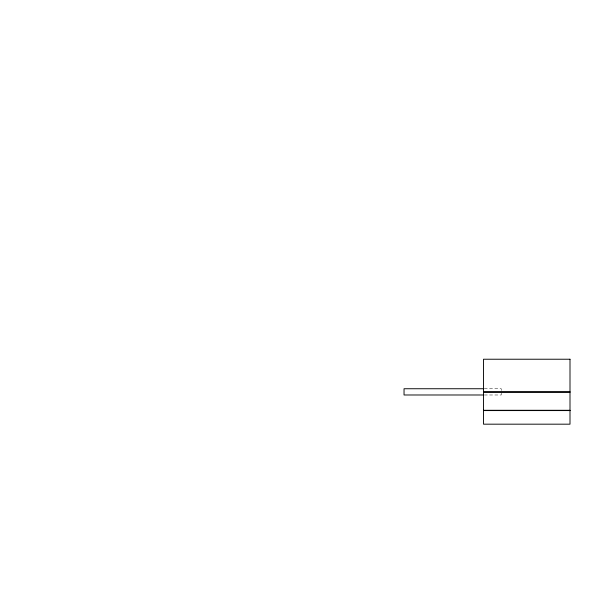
<?xml version="1.0" encoding="UTF-8"?>
<svg xmlns="http://www.w3.org/2000/svg" width="600" height="600" viewBox="0 0 600 600"><rect width="100%" height="100%" fill="white"/><g stroke="black" fill="none" stroke-linecap="round" stroke-linejoin="round"><path stroke-width="0.45" stroke-dasharray="3 2.25" d="M484.283 388.74L501.255 388.74L501.255 390.525M484.342 394.987L501.255 394.987L501.255 391.418"/><path stroke-width="0.9" d="M483.51 388.74L404.04 388.74L404.04 394.987L483.51 394.987M483.51 391.868L570 391.868M483.51 392.153L570 392.153M483.51 410.287L570 410.287M483.51 410.58L570 410.58M570 359.228L483.51 359.228L483.51 424.178L570 424.178L570 359.228"/></g></svg>
